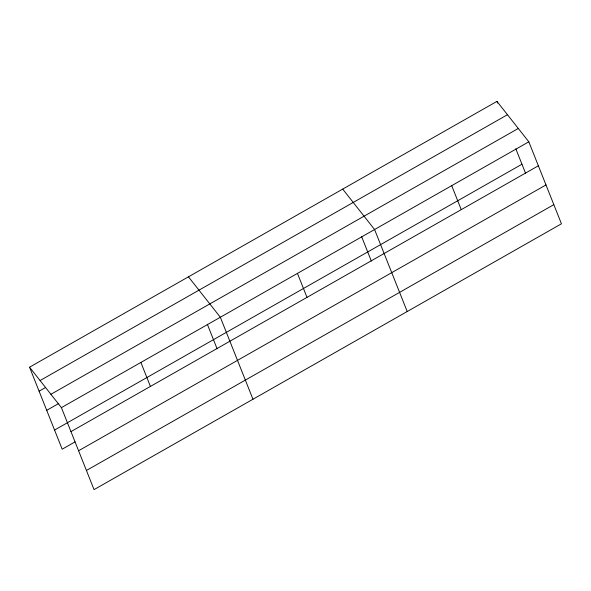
<?xml version="1.0" encoding="UTF-8"?>
<svg xmlns="http://www.w3.org/2000/svg" width="591" height="591" viewBox="0 0 591 591"><rect width="100%" height="100%" fill="white"/><g stroke="black" fill="none" stroke-linecap="round" stroke-linejoin="round"><path stroke-width="0.89" d="M29.55 367.203L496.95 101.379L528.819 141.803L561.45 223.797L94.05 489.621L61.42 407.635L29.55 367.203L62.181 449.197L75.02 441.898M40.07 380.545L507.47 114.713M39.095 391.183L45.514 387.533M50.907 394.293L518.3 128.461M46.711 410.331L58.753 403.483M61.42 407.635L528.819 141.803M54.564 430.056L521.956 164.224M70.964 431.615L538.364 165.783M78.581 450.756L545.981 184.924M86.434 470.48L553.833 204.649M342.706 189.098L374.576 229.522L407.206 311.516M188.463 276.824L220.34 317.249L252.97 399.243M496.95 101.379L497.629 103.085M515.817 148.792L525.606 173.377M451.701 185.663L461.246 209.642M361.574 236.511L371.362 261.104M297.458 273.389L307.002 297.369M207.33 324.237L217.119 348.83M140.88 362.438L150.424 386.418"/></g></svg>
